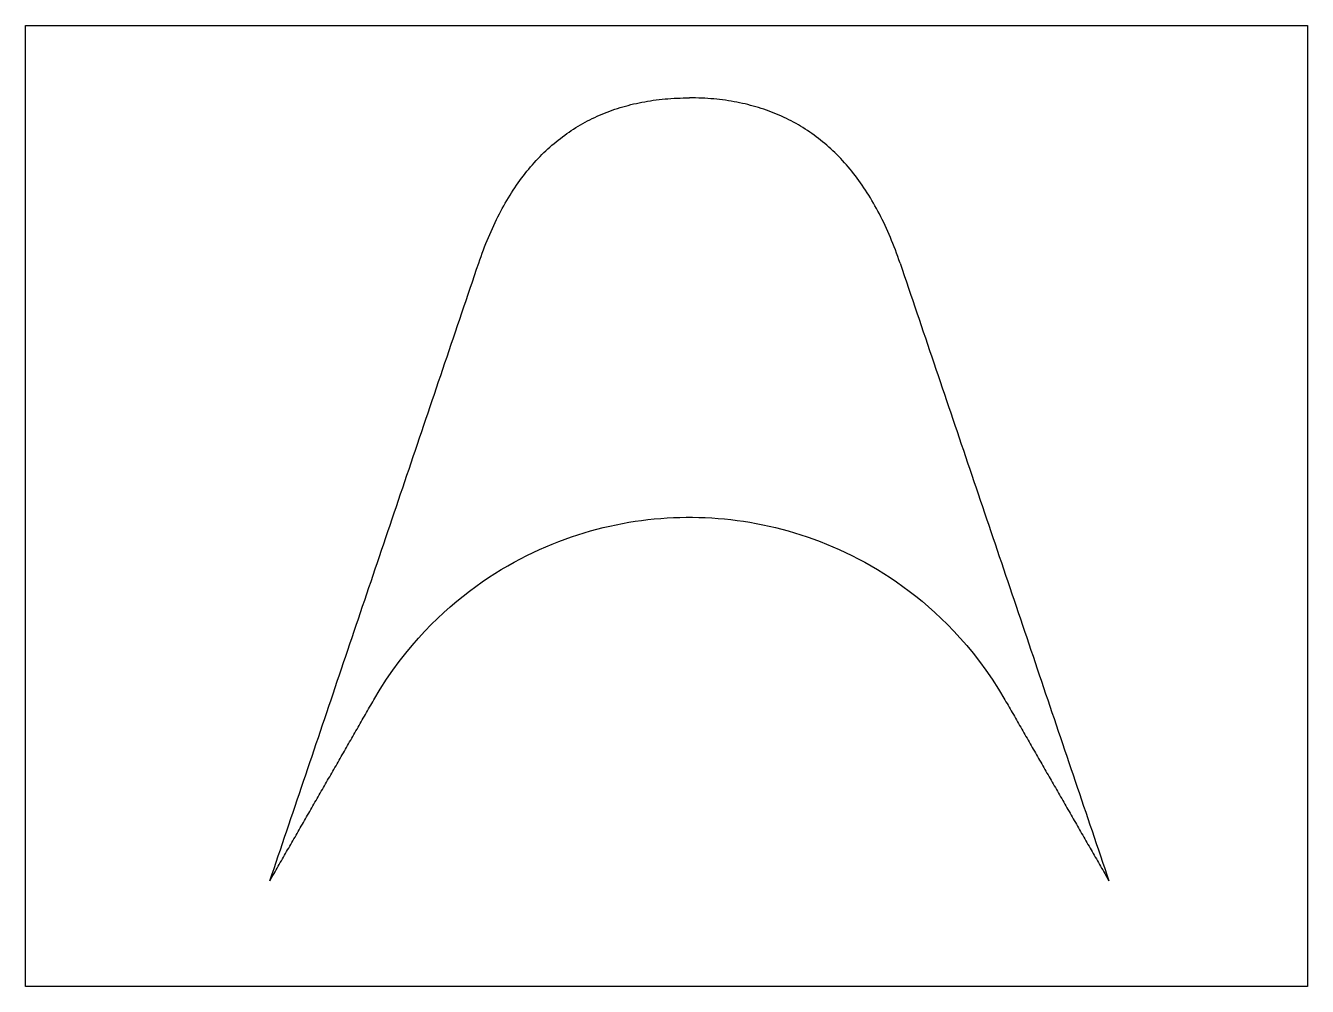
# Model space of a CAD drawing. Extents: x 0 to 1120, y 0 to 840.
import ezdxf

# ---------------------------------------------------------------- set-up
doc = ezdxf.new("R2010")
doc.units = 0
doc.layers.get('0').update_dxf_attribs({"linetype": 'CONTINUOUS'})

msp = doc.modelspace()

# ---------------------------------------------------------------- linework, layer by layer
at = {"color": 7}
msp.add_lwpolyline([(0, 840), (1120, 840), (1120, 0), (0, 0), (0, 840), (1120, 840), (1120, 0), (0, 0)], close=True, dxfattribs=at)
for points in [[(395.9177, 632.4109), (396.9123, 635.3132), (397.9245, 638.1859), (398.9544, 641.0292), (400.002, 643.843), (401.0671, 646.6274), (402.1499, 649.3823), (403.2504, 652.1077), (404.3686, 654.8037), (405.5043, 657.4702), (406.6577, 660.1073), (407.8288, 662.7148), (409.0175, 665.293), (410.2239, 667.8416), (411.448, 670.3608), (412.6896, 672.8505), (413.9489, 675.3108), (415.226, 677.7415), (416.5205, 680.1429), (417.8328, 682.5148), (419.1628, 684.8571), (420.5103, 687.17), (421.8755, 689.4535), (423.2584, 691.7076), (424.659, 693.9321), (426.0771, 696.1272), (427.5129, 698.2928), (428.9664, 700.429), (430.4375, 702.5356), (431.9263, 704.6128), (433.4327, 706.6606), (434.9568, 708.6789), (436.4985, 710.6678), (438.0579, 712.6271), (439.6349, 714.557), (441.2296, 716.4574), (442.8419, 718.3284), (444.4719, 720.1699), (446.1195, 721.982), (447.7848, 723.7646), (449.4677, 725.5177), (451.1682, 727.2413), (452.8865, 728.9355), (454.6223, 730.6002), (456.3759, 732.2355), (458.147, 733.8413), (459.9359, 735.4176), (461.7423, 736.9645), (463.5664, 738.4819), (465.4082, 739.9698), (467.2676, 741.4283), (469.1447, 742.8573), (471.0394, 744.2569), (472.9518, 745.6269), (474.8818, 746.9676), (476.8294, 748.2787), (478.7947, 749.5604), (480.7777, 750.8126), (482.7783, 752.0354), (484.7966, 753.2287), (486.8325, 754.3925), (488.8861, 755.5269), (490.9573, 756.6318), (493.0461, 757.7072), (495.1527, 758.7532), (497.2768, 759.7697), (499.4186, 760.7568), (501.5781, 761.7143), (503.7552, 762.6425), (505.95, 763.5411), (508.1624, 764.4103), (510.3925, 765.25), (512.6402, 766.0603), (514.9055, 766.8411), (517.1885, 767.5924), (519.4892, 768.3143), (521.8075, 769.0067), (524.1435, 769.6697), (526.4971, 770.3032), (528.8683, 770.9071), (531.2573, 771.4818), (533.6638, 772.0268), (536.088, 772.5424), (538.5299, 773.0286), (540.9894, 773.4853), (543.4666, 773.9125), (545.9614, 774.3103), (548.4738, 774.6786), (551.004, 775.0174), (553.5517, 775.3268), (556.1171, 775.6067), (558.7001, 775.8572), (561.3008, 776.0782), (563.9193, 776.2697), (566.5552, 776.4317), (569.2089, 776.5643), (571.8802, 776.6674), (574.5692, 776.7411), (577.2758, 776.7853), (580, 776.8)], [(764.0823, 632.4109), (763.0876, 635.3132), (762.0754, 638.1859), (761.0456, 641.0292), (759.998, 643.843), (758.9329, 646.6274), (757.85, 649.3823), (756.7496, 652.1077), (755.6314, 654.8037), (754.4957, 657.4702), (753.3422, 660.1073), (752.1711, 662.7148), (750.9824, 665.293), (749.7761, 667.8416), (748.5521, 670.3608), (747.3104, 672.8505), (746.051, 675.3108), (744.774, 677.7415), (743.4794, 680.1429), (742.1672, 682.5148), (740.8373, 684.8571), (739.4897, 687.17), (738.1245, 689.4535), (736.7416, 691.7076), (735.3411, 693.9321), (733.9229, 696.1272), (732.4871, 698.2928), (731.0336, 700.429), (729.5624, 702.5356), (728.0737, 704.6128), (726.5673, 706.6606), (725.0432, 708.6789), (723.5015, 710.6678), (721.9421, 712.6271), (720.3651, 714.557), (718.7704, 716.4574), (717.1581, 718.3284), (715.5281, 720.1699), (713.8805, 721.982), (712.2153, 723.7646), (710.5323, 725.5177), (708.8317, 727.2413), (707.1135, 728.9355), (705.3776, 730.6002), (703.6241, 732.2355), (701.853, 733.8413), (700.0641, 735.4176), (698.2577, 736.9645), (696.4335, 738.4819), (694.5918, 739.9698), (692.7324, 741.4283), (690.8553, 742.8573), (688.9606, 744.2569), (687.0482, 745.6269), (685.1182, 746.9676), (683.1706, 748.2787), (681.2053, 749.5604), (679.2223, 750.8126), (677.2217, 752.0354), (675.2034, 753.2287), (673.1675, 754.3925), (671.1139, 755.5269), (669.0427, 756.6318), (666.9539, 757.7072), (664.8474, 758.7532), (662.7231, 759.7697), (660.5814, 760.7568), (658.4219, 761.7143), (656.2448, 762.6425), (654.05, 763.5411), (651.8376, 764.4103), (649.6075, 765.25), (647.3599, 766.0603), (645.0944, 766.8411), (642.8115, 767.5924), (640.5108, 768.3143), (638.1925, 769.0067), (635.8565, 769.6697), (633.5029, 770.3032), (631.1317, 770.9071), (628.7427, 771.4818), (626.3362, 772.0268), (623.912, 772.5424), (621.4702, 773.0286), (619.0106, 773.4853), (616.5334, 773.9125), (614.0386, 774.3103), (611.5262, 774.6786), (608.9961, 775.0174), (606.4483, 775.3268), (603.8829, 775.6067), (601.2999, 775.8572), (598.6992, 776.0782), (596.0808, 776.2697), (593.4448, 776.4317), (590.7911, 776.5643), (588.1198, 776.6674), (585.4308, 776.7411), (582.7242, 776.7853), (580, 776.8)], [(213.359, 92.2), (215.203, 97.6567), (217.0471, 103.1133), (218.8911, 108.57), (220.7351, 114.0267), (222.5791, 119.4834), (224.4232, 124.9401), (226.2672, 130.3967), (228.1112, 135.8534), (229.9553, 141.3101), (231.7993, 146.7668), (233.6433, 152.2234), (235.4873, 157.6801), (237.3314, 163.1368), (239.1754, 168.5934), (241.0194, 174.0502), (242.8634, 179.5068), (244.7075, 184.9635), (246.5515, 190.4202), (248.3955, 195.8768), (250.2396, 201.3335), (252.0836, 206.7902), (253.9276, 212.2469), (255.7716, 217.7036), (257.6157, 223.1602), (259.4597, 228.6169), (261.3037, 234.0736), (263.1477, 239.5303), (264.9918, 244.9869), (266.8358, 250.4436), (268.6798, 255.9003), (270.5239, 261.3569), (272.3679, 266.8137), (274.2119, 272.2703), (276.0559, 277.727), (277.9, 283.1837), (279.744, 288.6403), (281.588, 294.097), (283.432, 299.5537), (285.2761, 305.0104), (287.1201, 310.467), (288.9641, 315.9237), (290.8082, 321.3804), (292.6522, 326.8371), (294.4962, 332.2938), (296.3402, 337.7504), (298.1843, 343.2071), (300.0283, 348.6638), (301.8723, 354.1205), (303.7164, 359.5771), (305.5604, 365.0338), (307.4044, 370.4905), (309.2484, 375.9472), (311.0925, 381.4038), (312.9365, 386.8605), (314.7805, 392.3172), (316.6245, 397.7739), (318.4686, 403.2305), (320.3126, 408.6872), (322.1566, 414.1439), (324.0007, 419.6006), (325.8447, 425.0573), (327.6887, 430.5139), (329.5327, 435.9706), (331.3768, 441.4273), (333.2208, 446.884), (335.0648, 452.3406), (336.9088, 457.7973), (338.7529, 463.254), (340.5969, 468.7107), (342.4409, 474.1673), (344.285, 479.624), (346.129, 485.0807), (347.973, 490.5374), (349.817, 495.994), (351.6611, 501.4507), (353.5051, 506.9074), (355.3491, 512.3641), (357.1931, 517.8208), (359.0372, 523.2774), (360.8812, 528.7341), (362.7253, 534.1908), (364.5693, 539.6475), (366.4133, 545.1042), (368.2573, 550.5608), (370.1013, 556.0175), (371.9454, 561.4742), (373.7894, 566.9308), (375.6334, 572.3875), (377.4774, 577.8442), (379.3215, 583.3009), (381.1655, 588.7576), (383.0096, 594.2142), (384.8536, 599.6709), (386.6976, 605.1276), (388.5416, 610.5843), (390.3857, 616.0409), (392.2297, 621.4976), (394.0737, 626.9543), (395.9177, 632.4109)], [(764.0823, 632.4109), (765.9263, 626.9543), (767.7703, 621.4976), (769.6144, 616.0409), (771.4584, 610.5843), (773.3024, 605.1276), (775.1464, 599.6709), (776.9905, 594.2142), (778.8345, 588.7576), (780.6785, 583.3009), (782.5225, 577.8442), (784.3666, 572.3875), (786.2106, 566.9308), (788.0546, 561.4742), (789.8987, 556.0175), (791.7427, 550.5608), (793.5867, 545.1042), (795.4308, 539.6475), (797.2748, 534.1908), (799.1188, 528.7341), (800.9628, 523.2774), (802.8069, 517.8208), (804.6509, 512.3641), (806.4949, 506.9074), (808.3389, 501.4507), (810.183, 495.994), (812.027, 490.5374), (813.871, 485.0807), (815.715, 479.624), (817.5591, 474.1673), (819.4031, 468.7107), (821.2471, 463.254), (823.0912, 457.7973), (824.9352, 452.3406), (826.7792, 446.884), (828.6232, 441.4273), (830.4673, 435.9706), (832.3113, 430.5139), (834.1553, 425.0573), (835.9993, 419.6006), (837.8434, 414.1439), (839.6874, 408.6872), (841.5314, 403.2305), (843.3754, 397.7739), (845.2195, 392.3172), (847.0635, 386.8605), (848.9075, 381.4038), (850.7515, 375.9472), (852.5956, 370.4905), (854.4396, 365.0338), (856.2836, 359.5771), (858.1276, 354.1205), (859.9717, 348.6638), (861.8157, 343.2071), (863.6597, 337.7504), (865.5038, 332.2938), (867.3478, 326.8371), (869.1918, 321.3804), (871.0358, 315.9237), (872.8799, 310.467), (874.7239, 305.0104), (876.5679, 299.5537), (878.4119, 294.097), (880.256, 288.6403), (882.1, 283.1837), (883.9441, 277.727), (885.7881, 272.2703), (887.6321, 266.8137), (889.4762, 261.3569), (891.3202, 255.9003), (893.1642, 250.4436), (895.0082, 244.9869), (896.8523, 239.5303), (898.6963, 234.0736), (900.5403, 228.6169), (902.3843, 223.1602), (904.2284, 217.7036), (906.0724, 212.2469), (907.9164, 206.7902), (909.7604, 201.3335), (911.6045, 195.8768), (913.4485, 190.4202), (915.2925, 184.9635), (917.1365, 179.5068), (918.9806, 174.0502), (920.8246, 168.5934), (922.6686, 163.1368), (924.5126, 157.6801), (926.3567, 152.2234), (928.2007, 146.7668), (930.0447, 141.3101), (931.8888, 135.8534), (933.7328, 130.3967), (935.5768, 124.9401), (937.4208, 119.4834), (939.2649, 114.0267), (941.1089, 108.57), (942.9529, 103.1133), (944.7969, 97.6567), (946.641, 92.2)], [(304.2591, 250.5189), (309.8296, 259.8481), (315.4001, 268.5089), (320.9706, 276.5955), (326.5412, 284.1806), (332.1117, 291.3214), (337.6822, 298.0641), (343.2527, 304.4467), (348.8232, 310.5008), (354.3938, 316.2531), (359.9643, 321.7261), (365.5349, 326.9395), (371.1053, 331.9102), (376.6759, 336.6529), (382.2464, 341.1808), (387.8169, 345.5053), (393.3875, 349.6367), (398.958, 353.5842), (404.5285, 357.356), (410.099, 360.9594), (415.6696, 364.4011), (421.2401, 367.6872), (426.8106, 370.8233), (432.3811, 373.8143), (437.9516, 376.6648), (443.5222, 379.3789), (449.0927, 381.9606), (454.6632, 384.4133), (460.2337, 386.7403), (465.8043, 388.9444), (471.3748, 391.0285), (476.9453, 392.995), (482.5158, 394.8463), (488.0864, 396.5843), (493.6569, 398.2111), (499.2274, 399.7284), (504.7979, 401.1378), (510.3684, 402.4409), (515.939, 403.6388), (521.5095, 404.7329), (527.08, 405.7242), (532.6506, 406.6137), (538.2211, 407.4023), (543.7916, 408.0906), (549.3621, 408.6795), (554.9327, 409.1693), (560.5032, 409.5607), (566.0737, 409.8539), (571.6442, 410.0492), (577.2147, 410.1468), (582.7853, 410.1468), (588.3558, 410.0492), (593.9263, 409.8539), (599.4968, 409.5607), (605.0674, 409.1693), (610.6379, 408.6795), (616.2084, 408.0906), (621.7789, 407.4023), (627.3494, 406.6137), (632.92, 405.7242), (638.4905, 404.7329), (644.061, 403.6388), (649.6315, 402.4409), (655.2021, 401.1378), (660.7726, 399.7284), (666.3431, 398.2111), (671.9136, 396.5843), (677.4842, 394.8463), (683.0547, 392.995), (688.6252, 391.0285), (694.1957, 388.9444), (699.7662, 386.7403), (705.3368, 384.4133), (710.9073, 381.9606), (716.4778, 379.3789), (722.0483, 376.6648), (727.6189, 373.8143), (733.1894, 370.8233), (738.7599, 367.6872), (744.3304, 364.4011), (749.9009, 360.9594), (755.4715, 357.356), (761.042, 353.5842), (766.6125, 349.6367), (772.183, 345.5053), (777.7536, 341.1808), (783.3241, 336.6529), (788.8947, 331.9102), (794.4652, 326.9395), (800.0357, 321.7261), (805.6063, 316.2531), (811.1768, 310.5008), (816.7473, 304.4467), (822.3178, 298.0641), (827.8884, 291.3214), (833.4589, 284.1806), (839.0294, 276.5955), (844.5999, 268.5089), (850.1704, 259.8481), (855.7409, 250.5189)], [(213.359, 92.2), (214.2772, 93.7992), (215.1954, 95.3984), (216.1136, 96.9976), (217.0317, 98.5967), (217.9499, 100.1959), (218.8681, 101.7951), (219.7863, 103.3943), (220.7045, 104.9935), (221.6227, 106.5927), (222.5408, 108.1918), (223.459, 109.791), (224.3772, 111.3902), (225.2954, 112.9893), (226.2136, 114.5885), (227.1317, 116.1877), (228.0499, 117.7869), (228.9681, 119.386), (229.8863, 120.9852), (230.8045, 122.5844), (231.7227, 124.1836), (232.6408, 125.7828), (233.559, 127.382), (234.4772, 128.9811), (235.3954, 130.5803), (236.3136, 132.1795), (237.2318, 133.7787), (238.1499, 135.3779), (239.0681, 136.9771), (239.9863, 138.5762), (240.9045, 140.1754), (241.8227, 141.7746), (242.7408, 143.3738), (243.659, 144.973), (244.5772, 146.5721), (245.4954, 148.1713), (246.4136, 149.7705), (247.3318, 151.3697), (248.2499, 152.9689), (249.1681, 154.5681), (250.0863, 156.1672), (251.0045, 157.7664), (251.9227, 159.3656), (252.8409, 160.9648), (253.759, 162.564), (254.6772, 164.1631), (255.5954, 165.7623), (256.5136, 167.3615), (257.4318, 168.9607), (258.3499, 170.5599), (259.2681, 172.1591), (260.1863, 173.7582), (261.1045, 175.3574), (262.0227, 176.9565), (262.9409, 178.5557), (263.859, 180.1549), (264.7772, 181.7541), (265.6954, 183.3533), (266.6136, 184.9525), (267.5318, 186.5516), (268.45, 188.1508), (269.3681, 189.75), (270.2863, 191.3492), (271.2045, 192.9484), (272.1227, 194.5475), (273.0409, 196.1467), (273.959, 197.7459), (274.8772, 199.3451), (275.7954, 200.9443), (276.7136, 202.5435), (277.6318, 204.1426), (278.55, 205.7418), (279.4681, 207.341), (280.3863, 208.9402), (281.3045, 210.5394), (282.2227, 212.1385), (283.1409, 213.7377), (284.0591, 215.3369), (284.9772, 216.9361), (285.8954, 218.5353), (286.8136, 220.1345), (287.7318, 221.7336), (288.65, 223.3328), (289.5681, 224.932), (290.4863, 226.5312), (291.4045, 228.1304), (292.3227, 229.7296), (293.2409, 231.3287), (294.1591, 232.9279), (295.0772, 234.5271), (295.9954, 236.1263), (296.9136, 237.7255), (297.8318, 239.3246), (298.75, 240.9238), (299.6682, 242.5229), (300.5863, 244.1221), (301.5045, 245.7213), (302.4227, 247.3205), (303.3409, 248.9197), (304.2591, 250.5189)], [(855.7409, 250.5189), (856.6591, 248.9197), (857.5773, 247.3205), (858.4955, 245.7213), (859.4136, 244.1221), (860.3318, 242.5229), (861.2501, 240.9238), (862.1682, 239.3246), (863.0864, 237.7255), (864.0045, 236.1263), (864.9227, 234.5271), (865.8409, 232.9279), (866.7591, 231.3287), (867.6773, 229.7296), (868.5955, 228.1304), (869.5137, 226.5312), (870.4319, 224.932), (871.35, 223.3328), (872.2682, 221.7336), (873.1864, 220.1345), (874.1046, 218.5353), (875.0228, 216.9361), (875.9409, 215.3369), (876.8591, 213.7377), (877.7773, 212.1385), (878.6955, 210.5394), (879.6137, 208.9402), (880.5319, 207.341), (881.4501, 205.7418), (882.3682, 204.1426), (883.2864, 202.5435), (884.2045, 200.9443), (885.1227, 199.3451), (886.041, 197.7459), (886.9591, 196.1467), (887.8773, 194.5475), (888.7955, 192.9484), (889.7137, 191.3492), (890.6319, 189.75), (891.55, 188.1508), (892.4683, 186.5516), (893.3864, 184.9525), (894.3046, 183.3533), (895.2228, 181.7541), (896.1409, 180.1549), (897.0591, 178.5557), (897.9773, 176.9565), (898.8955, 175.3574), (899.8137, 173.7582), (900.7319, 172.1591), (901.6501, 170.5599), (902.5682, 168.9607), (903.4865, 167.3615), (904.4045, 165.7623), (905.3228, 164.1631), (906.241, 162.564), (907.1591, 160.9648), (908.0773, 159.3656), (908.9955, 157.7664), (909.9137, 156.1672), (910.8319, 154.5681), (911.7501, 152.9689), (912.6683, 151.3697), (913.5865, 149.7705), (914.5046, 148.1713), (915.4228, 146.5721), (916.3409, 144.973), (917.2592, 143.3738), (918.1773, 141.7746), (919.0955, 140.1754), (920.0137, 138.5762), (920.9319, 136.9771), (921.8501, 135.3779), (922.7682, 133.7787), (923.6865, 132.1795), (924.6046, 130.5803), (925.5228, 128.9811), (926.441, 127.382), (927.3591, 125.7828), (928.2773, 124.1836), (929.1956, 122.5844), (930.1137, 120.9852), (931.0319, 119.386), (931.9501, 117.7869), (932.8683, 116.1877), (933.7865, 114.5885), (934.7046, 112.9893), (935.6228, 111.3902), (936.541, 109.791), (937.4592, 108.1918), (938.3773, 106.5927), (939.2955, 104.9935), (940.2137, 103.3943), (941.1319, 101.7951), (942.0501, 100.1959), (942.9683, 98.5967), (943.8865, 96.9976), (944.8046, 95.3984), (945.7228, 93.7992), (946.641, 92.2)]]:
    msp.add_lwpolyline(points, dxfattribs=at)

doc.saveas('drawing.dxf')
